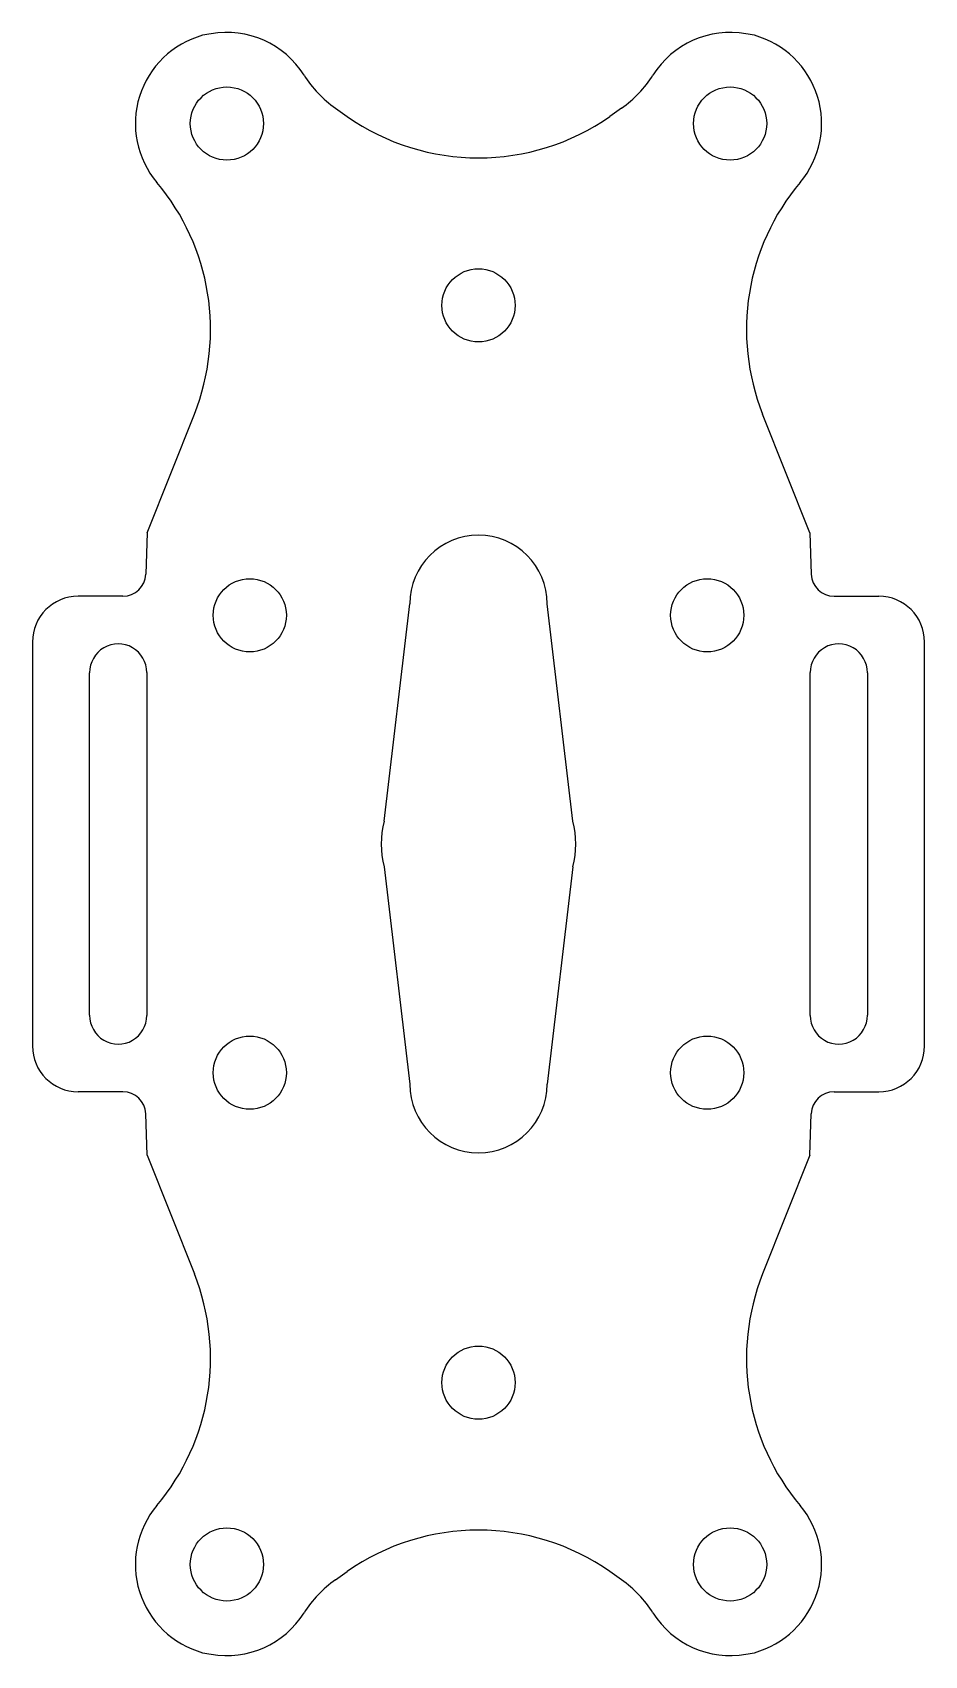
# Model space of a CAD drawing. Extents: x -19.5 to 19.5, y -35.5 to 35.5.
import ezdxf

# ---------------------------------------------------------------- set-up
doc = ezdxf.new("R2010")
doc.units = 0
doc.header["$MEASUREMENT"] = 0
doc.layers.add('VISIBLE', color=7, linetype='CONTINUOUS')

msp = doc.modelspace()

# ---------------------------------------------------------------- linework, layer by layer
at = {"layer": 'VISIBLE'}
for p, q in [((-6.258, 32.175), (-5.741, 31.812)), ((6.258, 32.175), (5.741, 31.812)), ((-14.479, 13.611), (-12.42, 18.797)), ((14.479, 13.611), (12.42, 18.797)), ((-14.479, 13.611), (-14.547, 11.794)), ((14.479, 13.611), (14.547, 11.794)), ((-15.546, 10.832), (-17.5, 10.832)), ((15.546, 10.832), (17.5, 10.832)), ((-4.131, 0.998), (-3, 10.5)), ((4.131, 0.998), (3, 10.5)), ((-19.5, 8.832), (-19.5, -8.832)), ((19.5, -8.832), (19.5, 8.832)), ((-17, -7.49), (-17, 7.49)), ((-14.5, 7.5), (-14.5, -7.5)), ((14.5, -7.5), (14.5, 7.5)), ((17, 7.49), (17, -7.49)), ((-4.131, -0.998), (-3, -10.5)), ((4.131, -0.998), (3, -10.5)), ((-15.546, -10.832), (-17.5, -10.832)), ((15.546, -10.832), (17.5, -10.832)), ((-14.479, -13.611), (-14.547, -11.794)), ((14.479, -13.611), (14.547, -11.794)), ((-14.479, -13.611), (-12.42, -18.797)), ((14.479, -13.611), (12.42, -18.797)), ((-6.258, -32.175), (-5.741, -31.812)), ((6.258, -32.175), (5.741, -31.812))]:
    msp.add_line(p, q, dxfattribs=at)
for centre in [(-11, 31.5), (11, 31.5), (0, 23.55), (-10, 10), (10, 10), (-10, -10), (10, -10), (0, -23.55), (-11, -31.5), (11, -31.5)]:
    msp.add_circle(centre, 1.6, dxfattribs=at)
for centre, radius, start, end in [((-11, 31.5), 3.983, 32.06332, 100.03697), ((11, 31.5), 3.983, 79.96303, 147.93668), ((-11, 31.5), 4, 105.35409, 220.06936), ((-11.53, 33.429), 2, 94.71985, 105.35409), ((11.53, 33.429), 2, 74.64591, 85.28015), ((11, 31.5), 4, 319.93064, 74.64591), ((-3.387, 36.269), 5, 212.06332, 234.9601), ((3.387, 36.269), 5, 305.0399, 327.93668), ((0, 40), 10, 234.9601, 305.0399), ((-21.714, 22.488), 10, 338.34126, 40.06936), ((21.714, 22.488), 10, 139.93064, 201.65874), ((0, 10.5), 3, 0, 180), ((-15.546, 11.832), 1, 270, 357.86499), ((15.546, 11.832), 1, 182.13501, 270), ((-17.5, 8.832), 2, 90, 180), ((17.5, 8.832), 2, 0, 90), ((-15.75, 7.5), 1.25, 0, 180.47192), ((15.75, 7.5), 1.25, 359.52808, 180), ((0, 0), 4.25, 166.42205, 193.57795), ((0, 0), 4.25, 346.42205, 13.57795), ((-15.75, -7.5), 1.25, 179.52808, 0), ((15.75, -7.5), 1.25, 180, 0.47192), ((-17.5, -8.832), 2, 180, 270), ((17.5, -8.832), 2, 270, 0), ((0, -10.5), 3, 180, 0), ((-15.546, -11.832), 1, 2.13501, 90), ((15.546, -11.832), 1, 90, 177.86499), ((-21.714, -22.488), 10, 319.93064, 21.65874), ((21.714, -22.488), 10, 158.34126, 220.06936), ((-11, -31.5), 4, 139.93064, 254.64591), ((11, -31.5), 4, 285.35409, 40.06936), ((0, -40), 10, 54.9601, 125.0399), ((-3.387, -36.269), 5, 125.0399, 147.93668), ((3.387, -36.269), 5, 32.06332, 54.9601), ((-11, -31.5), 3.983, 259.96303, 327.93668), ((11, -31.5), 3.983, 212.06332, 280.03697), ((-11.53, -33.429), 2, 254.64591, 265.28015), ((11.53, -33.429), 2, 274.71985, 285.35409)]:
    msp.add_arc(centre, radius, start, end, dxfattribs=at)

doc.saveas('drawing.dxf')
